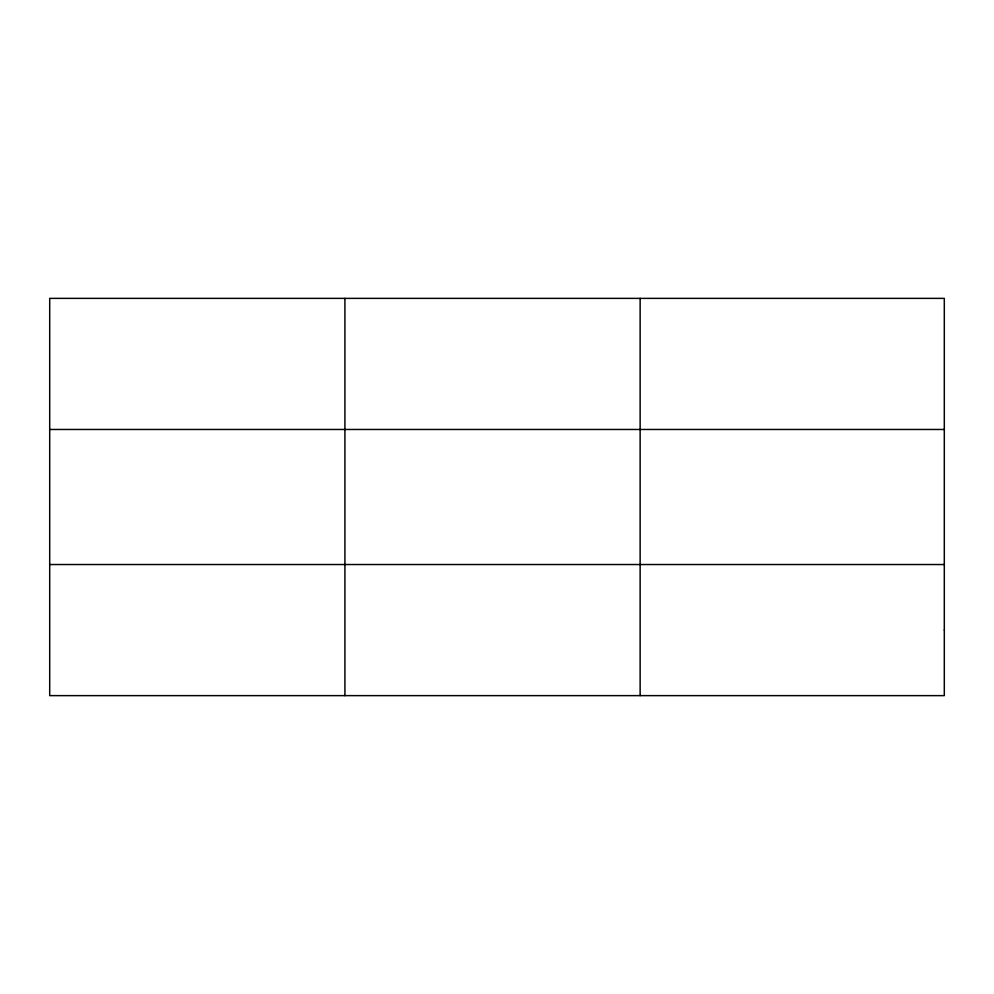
<?xml version="1.0" encoding="UTF-8"?>
<svg xmlns="http://www.w3.org/2000/svg" width="994" height="994" viewBox="0 0 994 994"><rect width="100%" height="100%" fill="white"/><g stroke="black" fill="none" stroke-linecap="round" stroke-linejoin="round"><path stroke-width="1.49" d="M344.918 298.374L344.918 695.626M640.136 298.374L640.136 695.626M49.7 429.47L944.3 429.47M49.7 564.53L944.3 564.53M944.3 630.072L944.3 695.626L49.7 695.626L49.7 298.374L944.3 298.374L944.3 630.072"/></g></svg>
